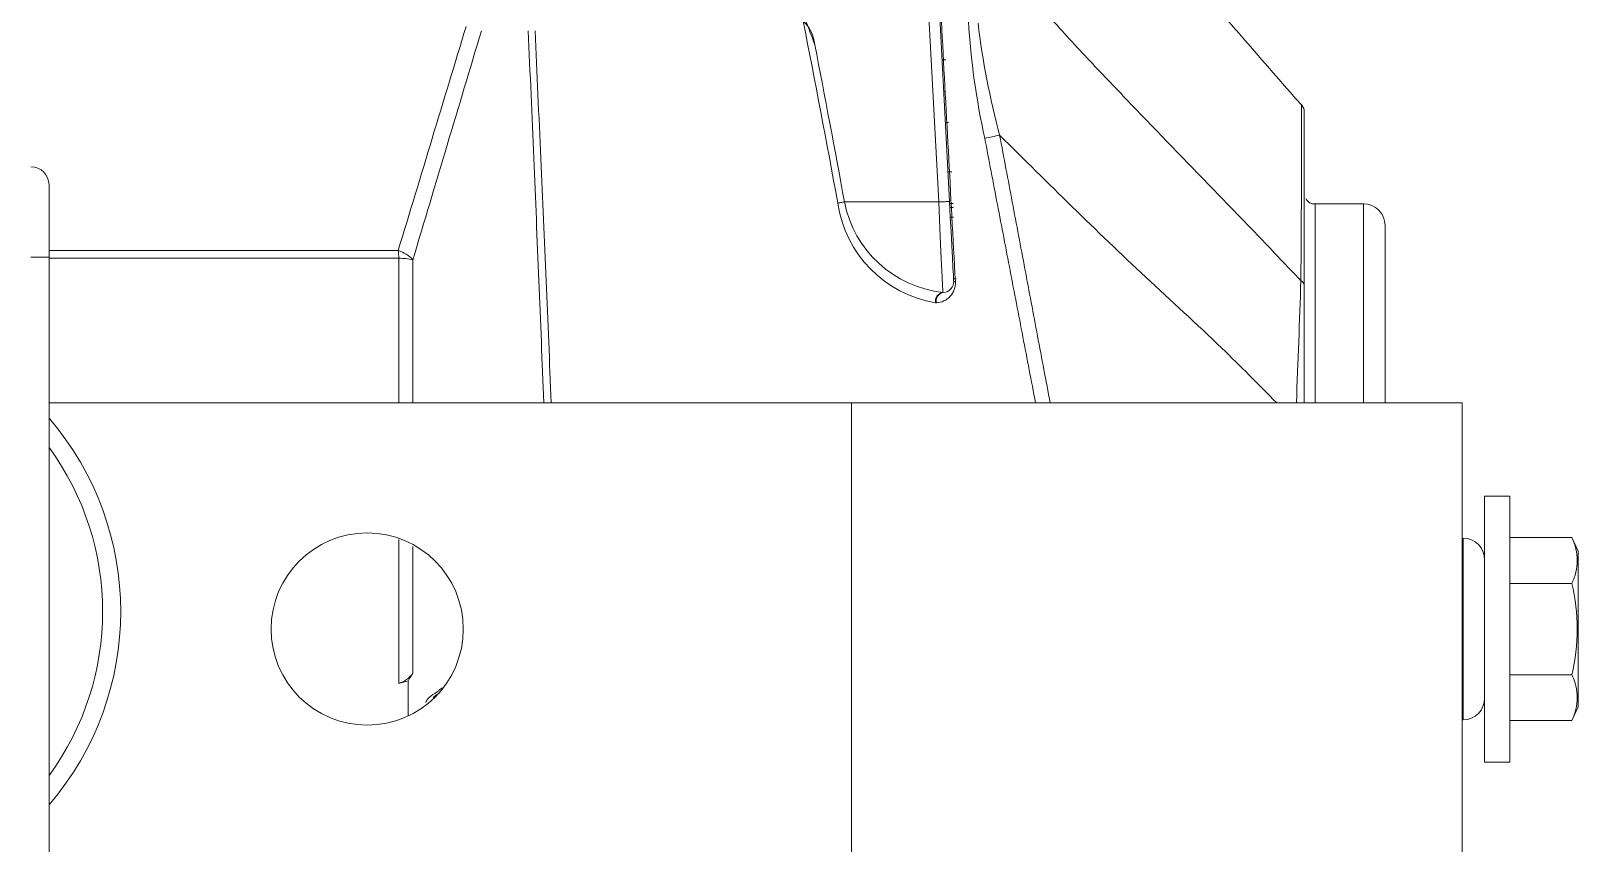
# Model space of a CAD drawing. Extents: x 9.3 to 87, y 1.1 to 68.8.
# Drawn here: x 38.678 to 42.952, y 58.437 to 60.681 of the extents above; entities that cross this region are included whole.
import ezdxf

# ---------------------------------------------------------------- set-up
doc = ezdxf.new("R2010")
doc.units = 0
doc.header["$MEASUREMENT"] = 0
doc.linetypes.add('SLD-Solid', pattern=[0])
doc.layers.add('OBJECT', color=7, linetype='CONTINUOUS')

msp = doc.modelspace()

# ---------------------------------------------------------------- linework, layer by layer
at = {"layer": 'OBJECT', "linetype": 'SLD-Solid', "lineweight": 15}
for p, q in [((41.1226, 61.9741), (41.2151, 60.2098)), ((41.1852, 60.2082), (41.0927, 61.9725)), ((41.1946, 60.6006), (41.2053, 60.6006)), ((41.1991, 60.5147), (41.2036, 60.5147)), ((41.2037, 60.4279), (41.2125, 60.4279)), ((41.2109, 60.2911), (41.2215, 60.2911)), ((38.7275, 60.2557), (38.7275, 60.0557)), ((40.9249, 60.2082), (41.1852, 60.2082)), ((41.2154, 60.2041), (41.2257, 60.2041)), ((41.216, 60.1931), (41.2262, 60.1931)), ((42.3585, 60.2032), (42.2253, 60.2032)), ((42.3585, 59.6532), (42.3585, 60.2032)), ((41.2174, 60.1662), (41.2259, 60.1662)), ((42.4185, 60.1432), (42.4185, 59.6532)), ((38.7275, 60.0557), (38.6775, 60.0557)), ((39.6921, 60.0738), (38.7275, 60.0738)), ((38.7275, 60.0557), (38.7275, 58.1725)), ((38.7275, 60.0527), (39.6937, 60.0527)), ((38.7275, 60.0367), (38.7275, 59.8807)), ((41.2263, 59.9962), (41.2338, 59.9962)), ((41.2263, 59.9962), (41.2338, 59.9962)), ((38.7275, 59.8807), (38.7275, 59.7367)), ((38.7275, 59.7367), (38.7275, 59.6107)), ((38.7275, 59.6532), (40.9445, 59.6532)), ((40.9445, 59.6532), (42.6315, 59.6532)), ((40.9445, 59.6532), (40.9445, 58.4032)), ((42.6315, 59.6532), (42.6315, 58.4032)), ((42.6315, 59.4228), (42.6315, 59.5907)), ((42.6315, 59.3248), (42.6315, 59.4228)), ((42.7635, 59.3957), (42.6935, 59.3957)), ((42.6935, 59.3957), (42.6935, 58.7044)), ((42.7635, 59.3957), (42.7635, 58.7044)), ((42.7635, 59.2808), (42.934, 59.2808)), ((42.9515, 59.2432), (42.934, 59.2808)), ((42.6346, 59.2795), (42.6315, 59.2795)), ((42.6346, 59.2795), (42.6346, 58.777)), ((42.9515, 58.8132), (42.9515, 59.2432)), ((42.7635, 59.1545), (42.934, 59.1545)), ((42.7635, 58.9019), (42.934, 58.9019)), ((42.934, 58.7756), (42.9515, 58.8132)), ((42.6315, 58.7769), (42.6346, 58.777)), ((42.7635, 58.7756), (42.934, 58.7756)), ((42.6315, 58.6336), (42.6315, 58.7317)), ((42.6935, 58.7044), (42.6935, 58.6607)), ((42.7635, 58.7044), (42.7635, 58.6607)), ((42.6935, 58.6607), (42.7635, 58.6607)), ((42.6315, 58.4657), (42.6315, 58.6336))]:
    msp.add_line(p, q, dxfattribs=at)
at = {"layer": 'OBJECT', "linetype": 'SLD-Solid', "lineweight": 15, "flags": 128}
for points in [[(42.194, 60.4649), (42.194, 60.4649), (42.194, 60.4651), (42.1938, 60.4656), (42.1932, 60.4672), (42.1912, 60.4711), (42.188, 60.4755), (42.1872, 60.4763)], [(40.9249, 60.2082), (40.9223, 60.2077), (40.9197, 60.2073), (40.9172, 60.2068), (40.9147, 60.2064), (40.9124, 60.2059), (40.9102, 60.2055), (40.9082, 60.2052), (40.9064, 60.2048)], [(41.2151, 60.2098), (41.2145, 60.2098), (41.2128, 60.2097), (41.2101, 60.2095), (41.2063, 60.2093), (41.2018, 60.2091), (41.1966, 60.2088), (41.191, 60.2085), (41.1852, 60.2082)], [(41.1967, 59.9582), (41.1964, 59.9635), (41.1958, 59.978), (41.1947, 60.0013), (41.1933, 60.0324), (41.1915, 60.0701), (41.1895, 60.1131), (41.1874, 60.1598), (41.1852, 60.2082)], [(41.2151, 60.2098), (41.2174, 60.1669), (41.2195, 60.1256), (41.2215, 60.0876), (41.2233, 60.0542), (41.2247, 60.0269), (41.2258, 60.0065), (41.2264, 59.994), (41.2266, 59.9898)], [(41.2266, 59.9898), (41.2267, 59.9894), (41.227, 59.9891), (41.2274, 59.9888), (41.2279, 59.9884), (41.2286, 59.9881), (41.2294, 59.9879), (41.2303, 59.9876), (41.2313, 59.9874)], [(39.789, 58.839), (39.7988, 58.8471), (39.8076, 58.8516)]]:
    msp.add_lwpolyline(points, dxfattribs=at)
at = {"layer": 'OBJECT', "linetype": 'SLD-Solid', "lineweight": 15}
msp.add_circle((39.6065, 59.0282), 0.2655, dxfattribs=at)
for centre, radius, start, end in [((71.0531, 85.8278), 38.4179, 220.72269, 221.29302), ((3.852, 53.4295), 37.6688, 10.36201, 11.14142), ((40.7388, 60.6329), 0.1045, 5.4205, 46.0505), ((43.3544, 60.8333), 2.0907, 183.4292, 192.4077), ((43.4831, 60.9631), 2.2045, 186.7926, 194.9931), ((-20.3185, 60.518), 62.5065, 359.517581, 359.96101), ((42.1645, 60.455), 0.0312, 14.8244, 41.0709), ((42.1802, 60.4595), 0.015, 0.0003, 27.6805), ((42.1799, 60.4598), 0.015, 11.9122, 23.5856), ((43.1979, 51.5359), 9.0468, 101.76208, 102.02915), ((38.6775, 60.2557), 0.05, 0, 90), ((41.2307, 60.2531), 0.3279, 188.4589, 260.5461), ((41.2315, 60.2689), 0.3126, 191.1897, 263.5998), ((42.2234, 60.2294), 0.0267, 205.5373, 274.0614), ((42.3585, 60.1432), 0.06, 0, 90), ((39.4522, 60.0458), 0.2416, 1.6532, 6.6736), ((39.6692, 59.992), 0.085, 41.7163, 74.3211), ((39.6914, 59.8474), 0.2054, 78.4125, 89.3585), ((41.1768, 59.9843), 0.0546, 272.2145, 3.2536), ((41.1967, 59.9882), 0.03, 272.1871, 3), ((7.3958, 61.1041), 34.8078, 357.61099, 358.16846), ((42.1736, 59.9737), 0.0217, 1.8667, 55.9181), ((41.2002, 59.9346), 0.0239, 98.4665, 192.0031), ((41.2019, 59.935), 0.0236, 99.9027, 193.1263), ((38.1065, 59.0767), 0.819, 319.3094, 40.6906), ((38.1065, 59.0767), 0.769, 323.8565, 36.1435), ((42.8129, 59.2177), 0.1366, 332.4662, 27.5338), ((42.6335, 59.2195), 0.06, 0, 89), ((42.4223, 59.0282), 0.5271, 346.1356, 13.8644), ((39.6708, 58.9512), 0.0766, 287.2255, 323.9069), ((42.8129, 58.8388), 0.1366, 332.4662, 27.5338), ((42.6335, 58.837), 0.06, 271, 0)]:
    msp.add_arc(centre, radius, start, end, dxfattribs=at)
for points, knots in [([(41.2741, 60.9412), (41.2938, 60.9216), (41.3134, 60.9021), (41.3527, 60.8631), (41.3725, 60.8437), (41.4115, 60.8046), (41.4307, 60.7848), (41.4683, 60.7446), (41.4868, 60.7243), (41.5238, 60.6837), (41.5423, 60.6633), (41.5794, 60.6229), (41.5982, 60.6029), (41.6359, 60.5631), (41.6549, 60.5432), (41.6927, 60.5035), (41.7116, 60.4837), (41.8064, 60.3848), (41.8824, 60.3061), (41.9775, 60.2079), (41.9965, 60.1883), (42.0345, 60.1491), (42.0535, 60.1295), (42.1102, 60.0704), (42.1477, 60.0307), (42.1857, 59.9917)], [0, 0, 0, 0, 0.0625, 0.0625, 0.125, 0.125, 0.1875, 0.1875, 0.25, 0.25, 0.3125, 0.3125, 0.375, 0.375, 0.4375, 0.4375, 0.5, 0.5, 0.75, 0.75, 0.8125, 0.8125, 0.875, 0.875, 1, 1, 1, 1]), ([(41.1927, 60.7082), (41.1991, 60.5892), (41.2055, 60.4695), (41.2184, 60.2291), (41.2249, 60.1084), (41.2313, 59.9874)], [0, 0, 0, 0, 0.5, 0.5, 1, 1, 1, 1]), ([(40.0514, 60.6808), (40.0565, 60.5637), (40.0715, 60.2215), (40.0853, 59.8786), (40.0944, 59.6532)], [0, 0, 0, 0, 0.342462, 1, 1, 1, 1]), ([(40.115, 59.6532), (40.1055, 59.8783), (40.0911, 60.2213), (40.0755, 60.5637), (40.0701, 60.6814)], [0, 0, 0, 0, 0.656311, 1, 1, 1, 1]), ([(42.1953, 59.9744), (42.1953, 60.049), (42.1953, 60.1149), (42.1953, 60.2306), (42.1953, 60.2802), (42.1953, 60.3319), (42.1953, 60.3417), (42.1953, 60.3601), (42.1953, 60.3687), (42.1952, 60.3928), (42.1952, 60.4066), (42.1952, 60.441), (42.1952, 60.4549), (42.1952, 60.4595)], [0, 0, 0, 0, 0.25, 0.25, 0.5, 0.5, 0.5625, 0.5625, 0.625, 0.625, 0.75, 0.75, 1, 1, 1, 1]), ([(41.3537, 60.3928), (41.487, 60.2606), (41.6886, 60.0606), (41.9516, 59.8229), (42.069, 59.7039), (42.1191, 59.6532)], [0, 0, 0, 0, 0.527895, 0.798608, 1, 1, 1, 1]), ([(42.2252, 59.6532), (42.2253, 59.6993), (42.2254, 59.8005), (42.2254, 59.9316), (42.2253, 60.0468), (42.2253, 60.1328), (42.2253, 60.1851), (42.2253, 60.207), (42.2253, 60.2016), (42.2253, 60.2009)], [0, 0, 0, 0, 0.139392, 0.306161, 0.472929, 0.639698, 0.806466, 0.973235, 1, 1, 1, 1]), ([(42.1952, 59.6532), (42.1952, 59.6823), (42.1952, 59.7368), (42.1953, 59.8134), (42.1953, 59.8979), (42.1953, 59.9454), (42.1953, 59.9744)], [0, 0, 0, 0, 0.239744, 0.448072, 0.661683, 1, 1, 1, 1]), ([(39.768, 58.8257), (39.77, 58.8291), (39.777, 58.8415), (39.7864, 58.8464), (39.7932, 58.85)], [0, 0, 0, 0, 0.277834, 1, 1, 1, 1])]:
    msp.add_open_spline(points, degree=3, knots=knots, dxfattribs=at)
for points, degree in [([(39.8797, 60.6932), (39.8173, 60.4876), (39.7549, 60.281), (39.6921, 60.0738)], 3), ([(40.8429, 60.6428), (40.834, 60.6667), (40.8252, 60.6905), (40.8161, 60.7143)], 3), ([(39.7326, 60.0486), (39.796, 60.2601), (39.859, 60.4709), (39.9219, 60.6809)], 3), ([(40.8429, 60.6428), (40.871, 60.4981), (40.8984, 60.3533), (40.9249, 60.2082)], 3), ([(42.1952, 60.4595), (42.1952, 60.4603), (42.1952, 60.4612), (42.1946, 60.4629)], 3), ([(41.4932, 59.6532), (41.3537, 60.3927)], 1), ([(41.3125, 60.384), (41.4528, 59.6532)], 1), ([(39.6937, 60.0527), (39.6936, 59.6532)], 1), ([(39.7327, 59.6532), (39.7326, 60.0486)], 1), ([(41.1789, 59.9297), (41.1782, 59.9296), (41.1775, 59.9296), (41.1768, 59.9297)], 3), ([(39.6936, 59.276), (39.6935, 58.878)], 1), ([(39.7327, 58.9061), (39.7327, 59.2559)], 1), ([(39.7327, 58.9061), (39.7281, 58.8996), (39.7235, 58.8928), (39.7192, 58.8854)], 3), ([(39.7192, 58.8854), (39.7106, 58.883), (39.7021, 58.8805), (39.6935, 58.878)], 3), ([(39.7192, 58.7892), (39.7192, 58.8854)], 1), ([(39.7932, 58.85), (39.8141, 58.866)], 1)]:
    msp.add_open_spline(points, degree=degree, dxfattribs=at)

doc.saveas('drawing.dxf')
